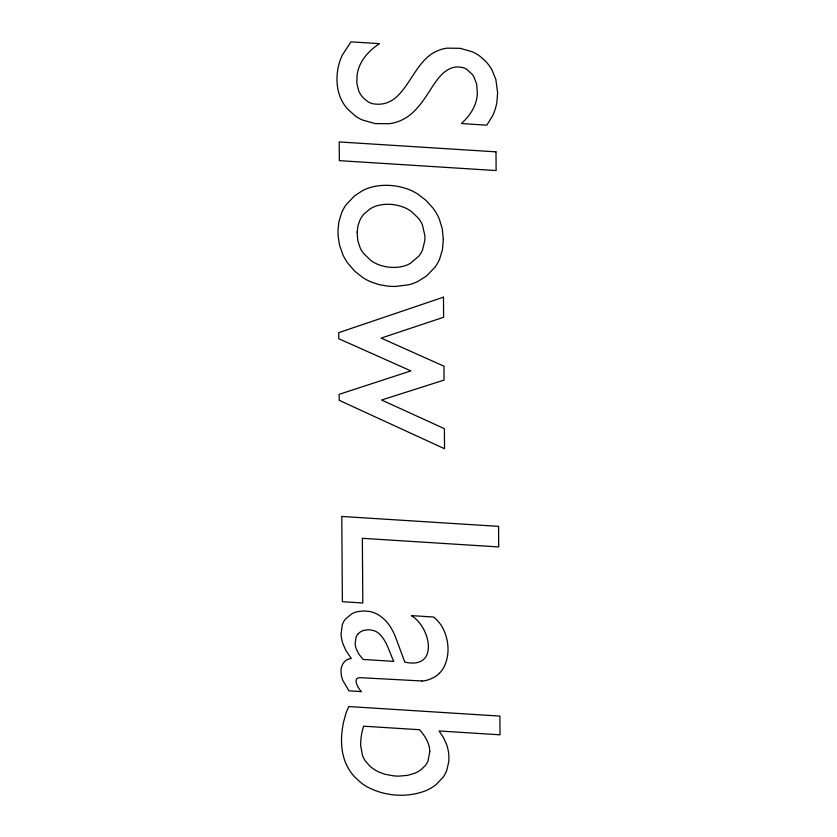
<?xml version="1.0" encoding="UTF-8"?>
<svg xmlns="http://www.w3.org/2000/svg" width="837" height="837" viewBox="0 0 837 837"><rect width="100%" height="100%" fill="white"/><g stroke="black" fill="none" stroke-linecap="round" stroke-linejoin="round"><path stroke-width="1.26" d="M422.015 680.983L361.071 677.719C351.498 676.767 358.037 688.265 361.396 691.624L348.935 690.828L342.971 680.722A24.733 22.076 20.7 0 1 341.067 672.038C340.45 665.729 344.53 658.897 351.299 658.499L345.922 650.558L343.034 644.072A41.881 37.383 20.7 0 1 341.067 634.143L342.333 624.538A23.718 21.166 20.7 0 1 345.629 618.888L351.802 613.814A23.342 20.841 20.7 0 1 357.169 611.711L363.258 610.947L369.483 611.46A24.461 21.835 20.7 0 1 376.231 613.688C385.805 618.376 392.051 627.823 395.692 637.564L404.836 662.088C439.456 670.039 430.804 627.059 411.354 615.624L433.692 617.036L436.998 620.123A37.383 33.365 20.7 0 1 442.302 627.101C449.145 639.531 450.379 655.999 443.139 668.554A32.999 29.462 20.7 0 1 439.352 673.314M341.548 741.446C341.59 751.009 343.745 760.687 348.705 768.931A48.358 43.168 20.7 0 0 354.762 776.987L360.423 782.271A47.709 42.582 20.7 0 0 366.826 786.665C384.738 796.416 407.41 798.1 426.389 790.452A50.063 44.685 20.7 0 0 436.077 784.625L443.254 777.039A38.617 34.463 20.7 0 0 446.906 769.925L448.705 761.869A49.477 44.162 20.7 0 0 448.852 755.769A45.47 40.584 20.7 0 0 446.403 743.967L443.338 737.397L439.069 730.963L500.013 734.813L499.888 716.095L348.82 706.554L346.236 712.402L343.808 721.076A114.418 102.135 20.7 0 0 341.486 741.446M422.026 681.056A27.359 24.419 20.7 0 0 431.892 678.347A28.824 25.727 20.7 0 0 439.415 673.377M358.142 633.85A14.365 12.817 20.7 0 1 359.596 632.51L360.13 632.123A13.361 11.927 20.7 0 1 364.357 630.23L367.935 629.801A18.937 16.897 20.7 0 1 370.278 629.905L373.919 630.679A13.748 12.273 20.7 0 1 378.355 633.013C386.788 640.159 389.174 651.96 393.829 661.397L363.195 659.451L358.958 654.304L356.28 648.989A23.206 20.716 20.7 0 1 355.15 643.507L356.081 637.051A13.622 12.157 20.7 0 1 358.142 633.85M497.607 92.844L496.979 101.612A62.953 56.194 20.7 0 1 492.564 115.851L486.81 125.163L461.333 123.552C467.852 117.724 473.386 110.484 475.887 102.009A45.826 40.908 20.7 0 0 477.352 93.378L476.64 84.056L473.951 76.941A24.304 21.689 20.7 0 0 472.204 74.284L466.366 69.052A14.48 12.921 20.7 0 0 462.924 67.619L459.136 66.981A18.749 16.73 20.7 0 0 452.325 67.745C443.683 70.486 438.075 78.312 433.168 85.447C424.202 99.383 414.828 115.673 398.224 121.522A42.739 38.146 20.7 0 1 389.299 123.73L375.091 123.573L362.588 120.068A38.042 33.951 20.7 0 1 355.348 115.998L347.543 108.977A41.996 37.487 20.7 0 1 341.726 100.43C336.872 90.919 336.108 79.787 337.813 69.366A68.174 60.85 20.7 0 1 342.396 54.949L351.006 41.85L379.506 43.65C370.613 49.529 362.547 57.491 358.895 67.724A46.098 41.149 20.7 0 0 357.064 75.382L356.844 83.135L358.665 90.72A24.44 21.814 20.7 0 0 363.467 98.055L367.569 101.444A17.755 15.851 20.7 0 0 372.235 103.621C405.882 110.065 410.151 63.005 436.297 51.381A35.96 32.099 20.7 0 1 446.832 48.159L460.204 48.316L472.476 51.852A36.922 32.957 20.7 0 1 479.591 55.974L484.351 60.002A43.398 38.732 20.7 0 1 487.249 63.11A42.823 38.22 20.7 0 1 491.989 69.952L495.891 79.62L497.607 92.844M357.148 232.121L357.755 240.449L360.213 247.951A31.628 28.228 20.7 0 0 363.509 253.329L370.519 260.234A31.136 27.788 20.7 0 0 377.623 264.283C385.585 267.526 394.625 268.353 403.005 266.333A31.346 27.977 20.7 0 0 410.297 263.404L418.667 256.331A33.218 29.651 20.7 0 0 422.58 249.844L424.777 240.679A45.533 40.636 20.7 0 0 424.851 235.626L422.403 224.881A30.854 27.537 20.7 0 0 418.395 218.195L411.27 211.405A32.015 28.573 20.7 0 0 404.083 207.409C395.566 204.05 385.878 203.234 377.016 205.745A30.634 27.339 20.7 0 0 370.017 208.926L364.158 213.853A32.026 28.584 20.7 0 0 359.983 219.995L357.974 225.708L357.148 232.121M443.317 239.487L442.438 249.771L439.645 259.02A51.601 46.066 20.7 0 1 434.958 267.233L426.431 276.022L418.144 281.305A49.404 44.089 20.7 0 1 408.854 284.737L395.87 286.432A64.773 57.816 20.7 0 1 387.479 286.066L379.538 284.716L372.13 282.372A47.039 41.986 20.7 0 1 363.059 277.727L354.93 271.324L347.993 263.435A53.087 47.385 20.7 0 1 342.856 254.689L339.571 245.126L338.305 237.415A74.441 66.437 20.7 0 1 338.075 229.38L338.901 221.868L341.653 212.713A51.8 46.234 20.7 0 1 346.267 204.552L354.668 195.764L362.819 190.48A48.201 43.022 20.7 0 1 371.91 187.038C383.953 184.035 396.916 185.029 408.508 189.382A48.536 43.315 20.7 0 1 417.747 194.027L426.043 200.409L433.137 208.287A52.595 46.945 20.7 0 1 439.404 219.284L442.302 228.982L443.317 239.487M429.789 751.647L428.01 761.021A24.974 22.285 20.7 0 1 425.322 765.51L421.429 769.36A32.235 28.772 20.7 0 1 415.11 773.106L407.64 775.365L399.05 776.119A55.629 49.645 20.7 0 1 393.421 775.847L384.696 774.215L378.481 771.86A32.528 29.033 20.7 0 1 372.946 768.565A32.978 29.441 20.7 0 1 369.263 765.478L365.309 760.875A27.234 24.304 20.7 0 1 362.567 755.769L360.642 745.641A75.225 67.148 20.7 0 1 363.645 726.192L419.546 729.728C424.934 735.807 429.695 743.266 429.789 751.647M443.484 297.166L338.734 332.666L338.776 338.734L410.904 370.906L339.152 394.342L339.194 400.316L444.531 448.737L444.395 428.67L381.599 400.002L444.06 380.092L443.966 366.208L381.17 338.096L443.62 317.265L443.484 297.166M495.996 151.853L339.215 141.945L339.341 160.652L496.121 170.56L495.996 151.853M498.58 526.368L341.789 516.46L342.375 601.709L362.808 602.996L362.358 538.317L498.716 546.938L498.58 526.368"/></g></svg>
